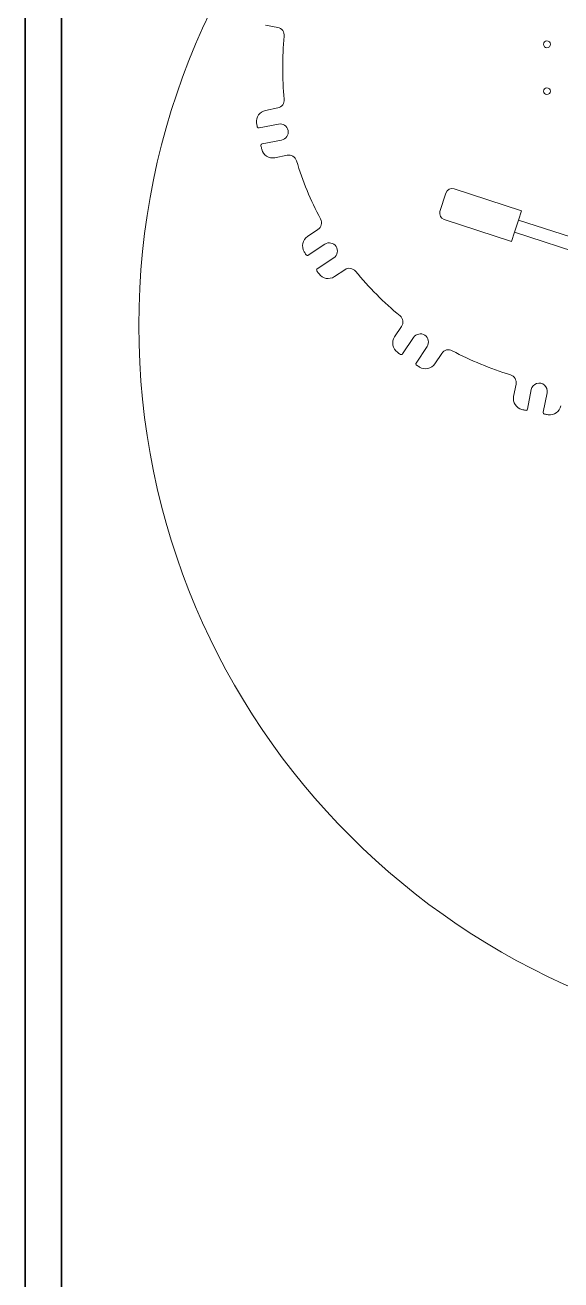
# Model space of a CAD drawing. Header units: inches. Extents: x 19 to 503, y 7 to 322.
# Drawn here: x 18.7 to 60.3, y 173.8 to 271.1 of the extents above; entities that cross this region are included whole.
import ezdxf

# ---------------------------------------------------------------- set-up
doc = ezdxf.new("R2010")
doc.units = ezdxf.units.IN
doc.header["$LTSCALE"] = 15
doc.header["$MEASUREMENT"] = 0
doc.layers.get('0').update_dxf_attribs({"lineweight": 25})
doc.layers.add('Border', color=7, linetype='Continuous', lineweight=35)
doc.layers.add('Visible', color=7, linetype='Continuous', lineweight=18)

# ---------------------------------------------------------------- blocks, each defined once
blk = doc.blocks.new('Borders 22x34_D')
at = {"layer": 'Border'}
for p, q in [((1.25, 21.5), (1.25, 0.5)), ((1.4375, 0.5), (1.4375, 21.3125))]:
    blk.add_line(p, q, dxfattribs=at)

msp = doc.modelspace()

# ---------------------------------------------------------------- linework, layer by layer
at = {"layer": 'Visible'}
for p, q in [((37.38292, 271.08442), (38.33318, 270.8954)), ((38.33318, 264.66186), (37.38292, 264.47284)), ((36.88081, 263.10867), (38.39086, 263.40904)), ((38.63667, 262.17325), (37.12663, 261.87288)), ((38.11256, 260.80471), (39.06282, 260.99372)), ((50.90799, 256.64227), (51.37151, 258.06886)), ((52.00155, 258.38988), (57.23236, 256.69028)), ((56.45982, 254.31264), (51.22901, 256.01223)), ((56.69158, 255.02593), (57.0006, 255.97699)), ((57.23236, 256.69028), (57.0006, 255.97699)), ((57.0006, 255.97699), (80.5631, 248.32107)), ((41.44829, 255.23468), (40.6427, 254.69641)), ((56.69158, 255.02593), (56.45982, 254.31264)), ((80.5631, 247.26961), (56.69158, 255.02593)), ((40.70086, 253.24393), (41.98101, 254.0993)), ((42.68103, 253.05165), (41.40087, 252.19628)), ((42.72053, 251.58671), (43.52612, 252.12499)), ((47.9339, 247.71721), (47.39562, 246.91162)), ((48.00519, 245.59197), (48.86056, 246.87212)), ((49.90821, 246.1721), (49.05284, 244.89195)), ((50.50532, 244.83379), (51.04359, 245.63938)), ((56.80263, 243.25391), (56.61361, 242.30365)), ((57.68179, 241.31772), (57.98216, 242.82776)), ((59.21795, 242.58195), (58.91758, 241.0719))]:
    msp.add_line(p, q, dxfattribs=at)
for centre, radius in [((83.5631, 247.80307), 56), ((59.19914, 269.59633), 0.2635), ((59.19914, 265.96093), 0.2635)]:
    msp.add_circle(centre, radius, dxfattribs=at)
for centre, radius, start, end in [((38.21027, 270.2775), 0.63, 354.3762709, 78.75), ((63.58754, 267.77863), 24.87, 174.3762709, 185.6237291), ((38.21027, 265.27975), 0.63, 281.25, 5.6237291), ((37.55265, 263.61956), 0.87, 101.25, 189.0763028), ((63.58754, 267.77863), 27.235, 189.0763028, 189.6649985), ((36.8574, 263.22637), 0.12, 189.6649985, 281.25), ((38.51376, 262.79114), 0.63, 281.25, 101.25), ((37.15004, 261.75519), 0.12, 101.25, 192.8350015), ((63.58754, 267.77863), 27.235, 192.8350015, 193.4236972), ((37.94283, 261.65799), 0.87, 193.4236972, 281.25), ((39.18572, 260.37583), 0.63, 16.8762709, 101.25), ((63.58754, 267.77863), 24.87, 196.8762709, 208.1237291), ((51.84704, 257.91435), 0.5, 72, 162), ((41.09828, 255.75851), 0.63, 303.75, 28.1237291), ((51.38351, 256.48776), 0.5, 162, 252), ((41.12605, 253.97303), 0.87, 123.75, 211.5763028), ((42.33102, 253.57548), 0.63, 303.75, 123.75), ((63.58754, 267.77863), 27.235, 211.5763028, 212.1649985), ((40.63419, 253.34371), 0.12, 212.1649985, 303.75), ((41.46754, 252.0965), 0.12, 123.75, 215.3350015), ((63.58754, 267.77863), 27.235, 215.3350015, 215.9236972), ((43.87613, 251.60116), 0.63, 39.3762709, 123.75), ((63.58754, 267.77863), 24.87, 219.3762709, 230.6237291), ((42.23719, 252.31009), 0.87, 215.9236972, 303.75), ((47.41007, 248.06722), 0.63, 326.25, 50.6237291), ((49.38438, 246.52211), 0.63, 326.2500009, 146.25), ((48.119, 246.42828), 0.87, 146.25, 234.0763028), ((63.58754, 267.77863), 27.235, 234.0763028, 234.6649985), ((47.90541, 245.65863), 0.12, 234.6649985, 326.25), ((51.56742, 245.28937), 0.63, 61.8762709, 146.25), ((63.58754, 267.77863), 24.87, 241.8762709, 253.1237291), ((49.15262, 244.82528), 0.12, 146.25, 237.8350015), ((63.58754, 267.77863), 27.235, 237.8350015, 238.4236972), ((49.78194, 245.31714), 0.87, 238.4236972, 326.25), ((56.18474, 243.37681), 0.63, 348.75, 73.1237291), ((58.60005, 242.70485), 0.63, 348.75, 168.75), ((57.4669, 242.13392), 0.87, 168.75, 256.5763028), ((63.58754, 267.77863), 27.235, 256.5763028, 257.1649985), ((57.5641, 241.34113), 0.12, 257.1649985, 348.75), ((59.42847, 241.74374), 0.87, 260.9236972, 348.75), ((59.03528, 241.04849), 0.12, 168.75, 260.3350015), ((63.58754, 267.77863), 27.235, 260.3350015, 260.9236972)]:
    msp.add_arc(centre, radius, start, end, dxfattribs=at)

# ---------------------------------------------------------------- block references
at = {"xscale": 15, "yscale": 15, "zscale": 15}
msp.add_blockref('Borders 22x34_D', (0, 0), dxfattribs=at)

doc.saveas('drawing.dxf')
